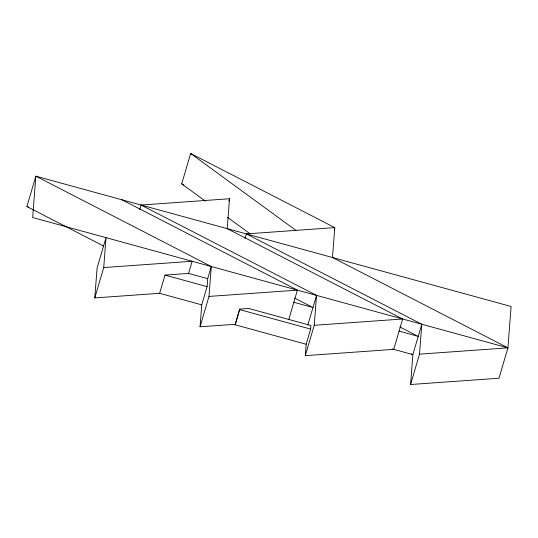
<?xml version="1.0" encoding="UTF-8"?>
<svg xmlns="http://www.w3.org/2000/svg" width="538" height="538" viewBox="0 0 538 538"><rect width="100%" height="100%" fill="white"/><g stroke="black" fill="none" stroke-linecap="round" stroke-linejoin="round"><path stroke-width="0.81" d="M94.796 297.924L97.089 268.025L106.026 237.655L103.726 267.561L94.796 297.924L159.631 293.311L201.737 304.858L200.055 326.788L235.261 324.286L239.733 309.101L248.731 308.462L310.93 325.517L310.655 329.088L306.183 344.266L305.315 355.652L393.729 349.364L402.666 319L227.218 228.65L229.511 198.744L141.097 205.039L139.759 209.591M201.737 304.858L207.096 286.64L207.708 278.664L211.286 266.518L35.838 176.175L26.9 206.538L103.8 246.135M200.055 326.788L208.986 296.425L211.286 266.518M306.183 344.266L235.22 324.811L235.261 324.286M235.22 324.811L239.733 309.101M305.315 355.652L314.246 325.288L316.546 295.382L141.097 205.039M410.575 384.515L419.505 354.152L507.926 347.864L32.663 217.54L35.838 176.175L511.1 306.492L507.926 347.864L498.988 378.227L410.575 384.515L412.868 354.609L421.805 324.246L246.357 233.895L245.019 238.455M419.505 354.152L421.805 324.246M205.328 201.098L181.709 183.848L190.647 153.485L334.771 227.608L332.477 257.514L507.926 347.864M159.631 293.311L164.991 275.093L188.569 273.418L207.708 278.664M188.569 273.418L192.147 261.273L103.726 267.561M228.805 201.145L229.511 198.744M288.704 319.707L297.406 290.137L121.958 199.786M334.3 229.208L334.771 227.608L246.357 233.895M307.837 324.959L316.546 295.382M208.986 296.425L297.406 290.137M314.246 325.288L402.666 319M26.9 206.538L28.514 206.975M293.829 302.282L312.968 307.528L294.589 298.065M399.088 331.146L418.228 336.391L399.848 326.929M164.991 275.093L207.096 286.64M392.121 348.92L412.868 354.609L411.395 353.856M239.692 309.626L310.655 329.088M181.709 183.848L183.949 184.998M190.647 153.485L295.913 230.372M227.594 217.365L249.867 233.626"/></g></svg>
